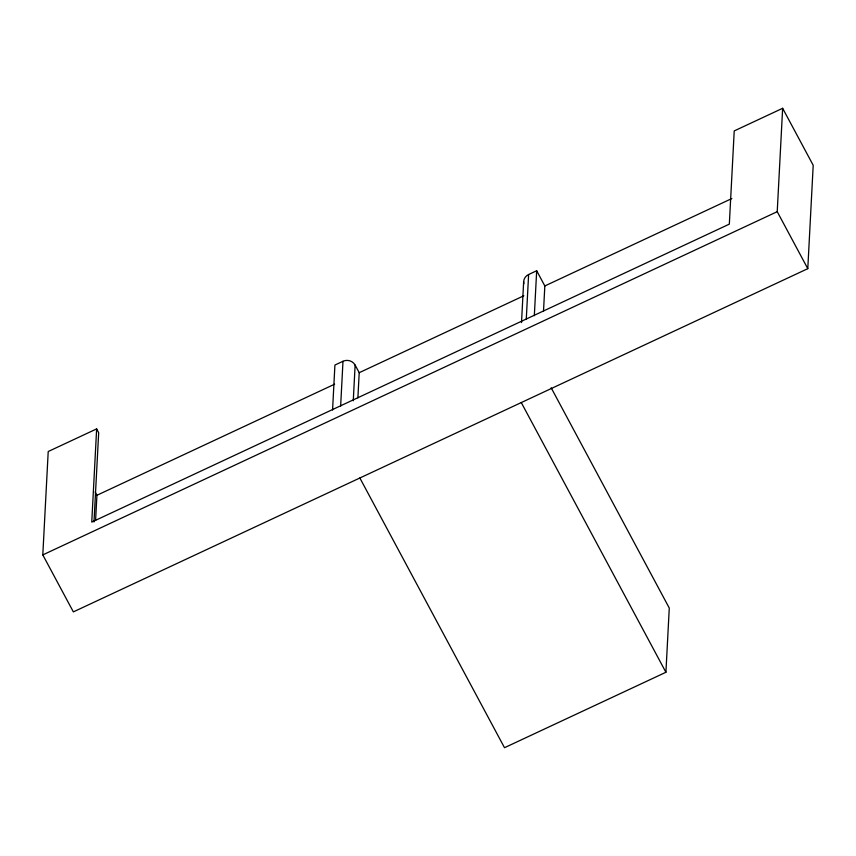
<?xml version="1.0" encoding="UTF-8"?>
<svg xmlns="http://www.w3.org/2000/svg" width="856" height="856" viewBox="0 0 856 856"><rect width="100%" height="100%" fill="white"/><g stroke="black" fill="none" stroke-linecap="round" stroke-linejoin="round"><path stroke-width="1.28" d="M96.642 428.899L91.753 522.096L729.333 224.133L734.223 130.925L782.641 108.295L813.2 165.283L807.786 268.666L73.359 611.89L42.8 554.902L48.214 451.519L96.642 428.899L98.675 432.697L93.999 521.903M95.594 520.405L96.91 495.282L95.166 492.018M332.567 410.003L334.921 365.041L342.989 361.275A9.041 8.485 3 0 1 355.133 365.095L359.21 372.692L357.894 397.815M340.635 406.226L342.989 361.275M353.26 400.801L355.133 365.095M521.518 322.584L523.658 281.592M526.258 319.481L528.612 274.519L536.68 270.753L544.833 285.947L543.517 311.07M534.326 315.714L536.68 270.753M359.862 477.99L504.505 747.705L665.915 672.27L669.274 608.049L551.168 387.8M807.786 268.666L777.227 211.678L782.641 108.295M96.91 495.282L334.621 384.184M359.21 372.692L523.851 295.759M544.833 285.947L731.859 198.539M42.8 554.902L777.227 211.678M521.272 402.555L665.915 672.27M523.84 283.796A9.041 8.485 3 0 1 528.612 274.519"/></g></svg>
